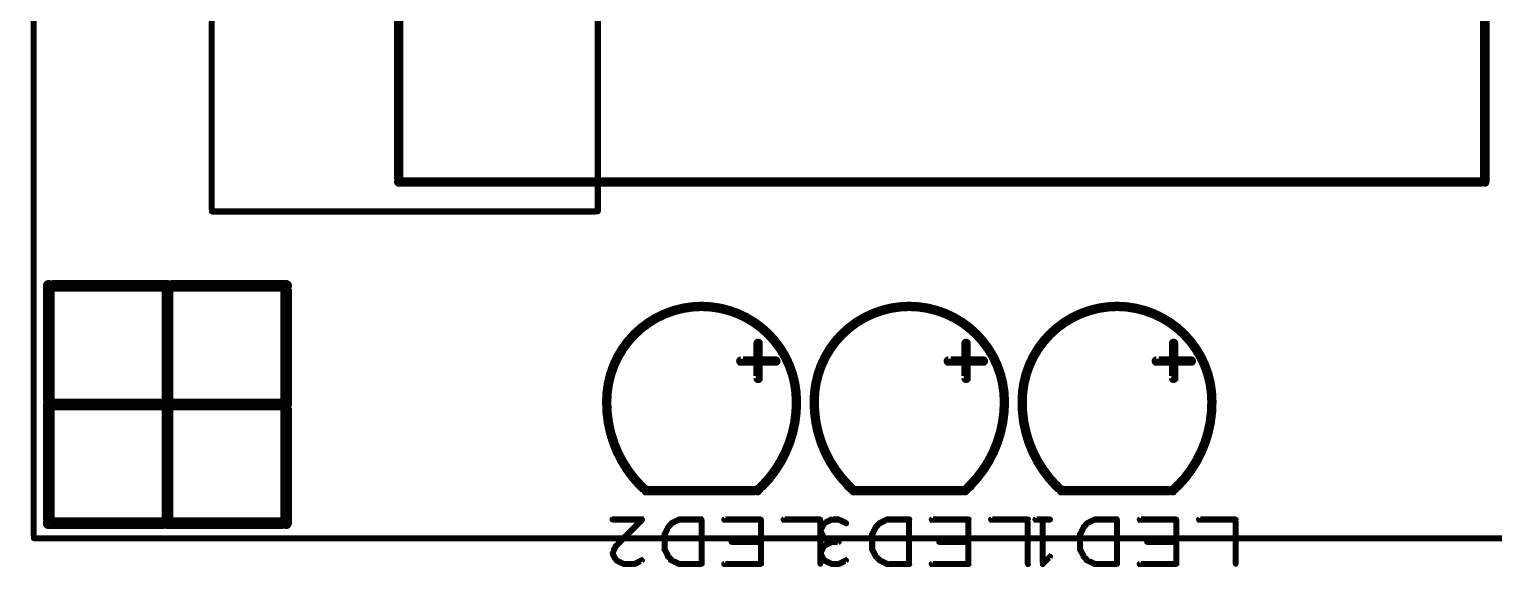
# Model space of a CAD drawing. Extents: x -1.7 to 62.6, y -2.2 to 33.2.
# Drawn here: x -1.69 to 29.65, y -2.24 to 9.3 of the extents above; entities that cross this region are included whole.
import ezdxf

# ---------------------------------------------------------------- set-up
doc = ezdxf.new("R2010")
doc.units = 0
doc.layers.add('_BOARD', color=254, linetype='CONTINUOUS')
doc.layers.add('TOP_SILK', color=1, linetype='CONTINUOUS')

msp = doc.modelspace()

# ---------------------------------------------------------------- linework, layer by layer
at = {"layer": '_BOARD', "color": 3}
msp.add_lwpolyline([(62.55, 32.07, 0.13, 0.13, 0), (-1.59, 32.07, 0.13, 0.13, 0), (-1.59, 32.07, 0, 0, 0), (-1.59, 32.07, 0.06, 0.06, 0), (-1.59, 32.1, 0.06, 0.06, 1), (-1.59, 32.04, 0, 0, 0), (-1.56, 32.07, 0.06, 0.06, 1), (-1.62, 32.07, 0, 0, 0), (-1.59, 32.07, 0, 0, 0), (-1.59, 32.07, 0.13, 0.13, 0), (-1.59, -1.59, 0, 0, 0), (-1.59, -1.59, 0.06, 0.06, 0), (-1.62, -1.59, 0.06, 0.06, 1), (-1.56, -1.59, 0, 0, 0), (-1.59, -1.56, 0.06, 0.06, 1), (-1.59, -1.62, 0, 0, 0), (-1.59, -1.59, 0, 0, 0), (-1.59, -1.59, 0.13, 0.13, 0), (62.55, -1.59, 0, 0, 0)], format="xyseb", dxfattribs=at)
at = {"layer": 'TOP_SILK', "color": 2}
for points in [[(6.22, 29.53, 0.2, 0.2, 0), (6.22, 6.03, 0.2, 0.2, 0), (6.22, 6.03, 0, 0, 0), (6.22, 6.03, 0.1, 0.1, 0), (6.17, 6.03, 0.1, 0.1, 1), (6.27, 6.03, 0, 0, 0), (6.22, 6.08, 0.1, 0.1, 1), (6.22, 5.98, 0, 0, 0), (6.22, 6.03, 0, 0, 0), (6.22, 6.03, 0.2, 0.2, 0), (29.46, 6.03, 0, 0, 0), (29.46, 6.03, 0.1, 0.1, 0), (29.46, 5.98, 0.1, 0.1, 1), (29.46, 6.08, 0, 0, 0), (29.41, 6.03, 0.1, 0.1, 1), (29.51, 6.03, 0, 0, 0), (29.46, 6.03, 0, 0, 0), (29.46, 6.03, 0.2, 0.2, 0), (29.46, 29.53, 0, 0, 0)], [(2.22, 25.08, 0.13, 0.13, 0), (2.22, 5.4, 0.13, 0.13, 0), (2.22, 5.4, 0, 0, 0), (2.22, 5.4, 0.06, 0.06, 0), (2.19, 5.4, 0.06, 0.06, 1), (2.25, 5.4, 0, 0, 0), (2.22, 5.43, 0.06, 0.06, 1), (2.22, 5.37, 0, 0, 0), (2.22, 5.4, 0, 0, 0), (2.22, 5.4, 0.13, 0.13, 0), (10.48, 5.4, 0, 0, 0), (10.48, 5.4, 0.06, 0.06, 0), (10.48, 5.37, 0.06, 0.06, 1), (10.48, 5.43, 0, 0, 0), (10.45, 5.4, 0.06, 0.06, 1), (10.51, 5.4, 0, 0, 0), (10.48, 5.4, 0, 0, 0), (10.48, 5.4, 0.13, 0.13, 0), (10.48, 25.08, 0, 0, 0)], [(13.96, 2.58, 0.1, 0.1, 1), (13.86, 2.58, 0, 0, 0), (13.91, 2.58, 0, 0, 0), (13.91, 2.58, 0.2, 0.2, 0), (13.91, 1.83, 0.2, 0.2, 0), (13.91, 1.83, 0, 0, 0), (13.91, 1.83, 0.1, 0.1, 0), (13.86, 1.83, 0.1, 0.1, 1), (13.96, 1.83, 0, 0, 0)], [(18.41, 2.58, 0.1, 0.1, 1), (18.31, 2.58, 0, 0, 0), (18.36, 2.58, 0, 0, 0), (18.36, 2.58, 0.2, 0.2, 0), (18.36, 1.83, 0.2, 0.2, 0), (18.36, 1.83, 0, 0, 0), (18.36, 1.83, 0.1, 0.1, 0), (18.31, 1.83, 0.1, 0.1, 1), (18.41, 1.83, 0, 0, 0)], [(22.85, 2.58, 0.1, 0.1, 1), (22.75, 2.58, 0, 0, 0), (22.8, 2.58, 0, 0, 0), (22.8, 2.58, 0.2, 0.2, 0), (22.8, 1.83, 0.2, 0.2, 0), (22.8, 1.83, 0, 0, 0), (22.8, 1.83, 0.1, 0.1, 0), (22.75, 1.83, 0.1, 0.1, 1), (22.85, 1.83, 0, 0, 0)], [(14.29, 2.15, 0.1, 0.1, 1), (14.29, 2.25, 0, 0, 0), (14.29, 2.2, 0, 0, 0), (14.29, 2.2, 0.2, 0.2, 0), (13.54, 2.2, 0.2, 0.2, 0), (13.54, 2.2, 0, 0, 0), (13.54, 2.2, 0.1, 0.1, 0), (13.54, 2.25, 0.1, 0.1, 1), (13.54, 2.15, 0, 0, 0)], [(18.73, 2.15, 0.1, 0.1, 1), (18.73, 2.25, 0, 0, 0), (18.73, 2.2, 0, 0, 0), (18.73, 2.2, 0.2, 0.2, 0), (17.98, 2.2, 0.2, 0.2, 0), (17.98, 2.2, 0, 0, 0), (17.98, 2.2, 0.1, 0.1, 0), (17.98, 2.25, 0.1, 0.1, 1), (17.98, 2.15, 0, 0, 0)], [(23.18, 2.15, 0.1, 0.1, 1), (23.18, 2.25, 0, 0, 0), (23.18, 2.2, 0, 0, 0), (23.18, 2.2, 0.2, 0.2, 0), (22.43, 2.2, 0.2, 0.2, 0), (22.43, 2.2, 0, 0, 0), (22.43, 2.2, 0.1, 0.1, 0), (22.43, 2.25, 0.1, 0.1, 1), (22.43, 2.15, 0, 0, 0)], [(10.79, -1.16, 0.06, 0.06, 1), (10.79, -1.22, 0, 0, 0), (10.79, -1.19, 0, 0, 0), (10.79, -1.19, 0.13, 0.13, 0), (11.43, -1.19, 0.13, 0.13, 0), (11.43, -1.19, 0, 0, 0), (11.43, -1.19, 0.06, 0.06, 0), (11.43, -1.22, 0.06, 0.06, 1), (11.43, -1.16, 0, 0, 0)], [(11.45, -1.21, 0.06, 0.06, 1), (11.41, -1.17, 0, 0, 0), (11.43, -1.19, 0, 0, 0), (11.43, -1.19, 0.13, 0.13, 0), (10.87, -1.75, 0.13, 0.13, 0), (10.87, -1.75, 0, 0, 0), (10.87, -1.75, 0.06, 0.06, 0), (10.85, -1.72, 0.06, 0.06, 1), (10.9, -1.77, 0, 0, 0)], [(11.96, -1.33, 0.06, 0.06, 1), (12.01, -1.37, 0, 0, 0), (11.99, -1.35, 0, 0, 0), (11.99, -1.35, 0.13, 0.13, 0), (12.06, -1.27, 0.13, 0.13, 0), (12.06, -1.27, 0, 0, 0), (12.06, -1.27, 0.06, 0.06, 0), (12.09, -1.29, 0.06, 0.06, 1), (12.04, -1.25, 0, 0, 0)], [(12.05, -1.24, 0.06, 0.06, 1), (12.08, -1.3, 0, 0, 0), (12.06, -1.27, 0, 0, 0), (12.06, -1.27, 0.13, 0.13, 0), (12.22, -1.19, 0.13, 0.13, 0), (12.22, -1.19, 0, 0, 0), (12.22, -1.19, 0.06, 0.06, 0), (12.24, -1.22, 0.06, 0.06, 1), (12.21, -1.16, 0, 0, 0)], [(12.22, -1.16, 0.06, 0.06, 1), (12.22, -1.22, 0, 0, 0), (12.22, -1.19, 0, 0, 0), (12.22, -1.19, 0.13, 0.13, 0), (12.7, -1.19, 0.13, 0.13, 0), (12.7, -1.19, 0, 0, 0), (12.7, -1.19, 0.06, 0.06, 0), (12.7, -1.22, 0.06, 0.06, 1), (12.7, -1.16, 0, 0, 0)], [(12.73, -1.19, 0.06, 0.06, 1), (12.67, -1.19, 0, 0, 0), (12.7, -1.19, 0, 0, 0), (12.7, -1.19, 0.13, 0.13, 0), (12.7, -2.14, 0.13, 0.13, 0), (12.7, -2.14, 0, 0, 0), (12.7, -2.14, 0.06, 0.06, 0), (12.67, -2.14, 0.06, 0.06, 1), (12.73, -2.14, 0, 0, 0)], [(13.97, -1.22, 0.06, 0.06, 1), (13.97, -1.16, 0, 0, 0), (13.97, -1.19, 0, 0, 0), (13.97, -1.19, 0.13, 0.13, 0), (13.18, -1.19, 0.13, 0.13, 0), (13.18, -1.19, 0, 0, 0), (13.18, -1.19, 0.06, 0.06, 0), (13.18, -1.16, 0.06, 0.06, 1), (13.18, -1.22, 0, 0, 0)], [(14, -1.19, 0.06, 0.06, 1), (13.94, -1.19, 0, 0, 0), (13.97, -1.19, 0, 0, 0), (13.97, -1.19, 0.13, 0.13, 0), (13.97, -2.14, 0.13, 0.13, 0), (13.97, -2.14, 0, 0, 0), (13.97, -2.14, 0.06, 0.06, 0), (13.94, -2.14, 0.06, 0.06, 1), (14, -2.14, 0, 0, 0)], [(15.24, -1.22, 0.06, 0.06, 1), (15.24, -1.16, 0, 0, 0), (15.24, -1.19, 0, 0, 0), (15.24, -1.19, 0.13, 0.13, 0), (14.45, -1.19, 0.13, 0.13, 0), (14.45, -1.19, 0, 0, 0), (14.45, -1.19, 0.06, 0.06, 0), (14.45, -1.16, 0.06, 0.06, 1), (14.45, -1.22, 0, 0, 0)], [(15.35, -1.28, 0.06, 0.06, 1), (15.29, -1.26, 0, 0, 0), (15.32, -1.27, 0, 0, 0), (15.32, -1.27, 0.13, 0.13, 0), (15.24, -1.43, 0.13, 0.13, 0), (15.24, -1.43, 0, 0, 0), (15.24, -1.43, 0.06, 0.06, 0), (15.21, -1.41, 0.06, 0.06, 1), (15.27, -1.44, 0, 0, 0)], [(15.21, -2.14, 0.06, 0.06, 1), (15.27, -2.14, 0, 0, 0), (15.24, -2.14, 0, 0, 0), (15.24, -2.14, 0.13, 0.13, 0), (15.24, -1.19, 0.13, 0.13, 0), (15.24, -1.19, 0, 0, 0), (15.24, -1.19, 0.06, 0.06, 0), (15.27, -1.19, 0.06, 0.06, 1), (15.21, -1.19, 0, 0, 0)], [(15.49, -1.22, 0.06, 0.06, 1), (15.46, -1.16, 0, 0, 0), (15.48, -1.19, 0, 0, 0), (15.48, -1.19, 0.13, 0.13, 0), (15.32, -1.27, 0.13, 0.13, 0), (15.32, -1.27, 0, 0, 0), (15.32, -1.27, 0.06, 0.06, 0), (15.31, -1.24, 0.06, 0.06, 1), (15.33, -1.3, 0, 0, 0)], [(15.64, -1.22, 0.06, 0.06, 1), (15.64, -1.16, 0, 0, 0), (15.64, -1.19, 0, 0, 0), (15.64, -1.19, 0.13, 0.13, 0), (15.48, -1.19, 0.13, 0.13, 0), (15.48, -1.19, 0, 0, 0), (15.48, -1.19, 0.06, 0.06, 0), (15.48, -1.16, 0.06, 0.06, 1), (15.48, -1.22, 0, 0, 0)], [(15.78, -1.3, 0.06, 0.06, 1), (15.81, -1.24, 0, 0, 0), (15.8, -1.27, 0, 0, 0), (15.8, -1.27, 0.13, 0.13, 0), (15.64, -1.19, 0.13, 0.13, 0), (15.64, -1.19, 0, 0, 0), (15.64, -1.19, 0.06, 0.06, 0), (15.65, -1.16, 0.06, 0.06, 1), (15.62, -1.22, 0, 0, 0)], [(16.32, -1.49, 0.06, 0.06, 1), (16.38, -1.52, 0, 0, 0), (16.35, -1.51, 0, 0, 0), (16.35, -1.51, 0.13, 0.13, 0), (16.43, -1.35, 0.13, 0.13, 0), (16.43, -1.35, 0, 0, 0), (16.43, -1.35, 0.06, 0.06, 0), (16.46, -1.36, 0.06, 0.06, 1), (16.4, -1.34, 0, 0, 0)], [(16.41, -1.33, 0.06, 0.06, 1), (16.45, -1.37, 0, 0, 0), (16.43, -1.35, 0, 0, 0), (16.43, -1.35, 0.13, 0.13, 0), (16.51, -1.27, 0.13, 0.13, 0), (16.51, -1.27, 0, 0, 0), (16.51, -1.27, 0.06, 0.06, 0), (16.53, -1.29, 0.06, 0.06, 1), (16.49, -1.25, 0, 0, 0)], [(16.5, -1.24, 0.06, 0.06, 1), (16.52, -1.3, 0, 0, 0), (16.51, -1.27, 0, 0, 0), (16.51, -1.27, 0.13, 0.13, 0), (16.67, -1.19, 0.13, 0.13, 0), (16.67, -1.19, 0, 0, 0), (16.67, -1.19, 0.06, 0.06, 0), (16.68, -1.22, 0.06, 0.06, 1), (16.65, -1.16, 0, 0, 0)], [(16.67, -1.16, 0.06, 0.06, 1), (16.67, -1.22, 0, 0, 0), (16.67, -1.19, 0, 0, 0), (16.67, -1.19, 0.13, 0.13, 0), (17.14, -1.19, 0.13, 0.13, 0), (17.14, -1.19, 0, 0, 0), (17.14, -1.19, 0.06, 0.06, 0), (17.14, -1.22, 0.06, 0.06, 1), (17.14, -1.16, 0, 0, 0)], [(17.18, -1.19, 0.06, 0.06, 1), (17.11, -1.19, 0, 0, 0), (17.14, -1.19, 0, 0, 0), (17.14, -1.19, 0.13, 0.13, 0), (17.14, -2.14, 0.13, 0.13, 0), (17.14, -2.14, 0, 0, 0), (17.14, -2.14, 0.06, 0.06, 0), (17.11, -2.14, 0.06, 0.06, 1), (17.18, -2.14, 0, 0, 0)], [(18.41, -1.22, 0.06, 0.06, 1), (18.41, -1.16, 0, 0, 0), (18.41, -1.19, 0, 0, 0), (18.41, -1.19, 0.13, 0.13, 0), (17.62, -1.19, 0.13, 0.13, 0), (17.62, -1.19, 0, 0, 0), (17.62, -1.19, 0.06, 0.06, 0), (17.62, -1.16, 0.06, 0.06, 1), (17.62, -1.22, 0, 0, 0)], [(18.45, -1.19, 0.06, 0.06, 1), (18.38, -1.19, 0, 0, 0), (18.41, -1.19, 0, 0, 0), (18.41, -1.19, 0.13, 0.13, 0), (18.41, -2.14, 0.13, 0.13, 0), (18.41, -2.14, 0, 0, 0), (18.41, -2.14, 0.06, 0.06, 0), (18.38, -2.14, 0.06, 0.06, 1), (18.45, -2.14, 0, 0, 0)], [(19.68, -1.22, 0.06, 0.06, 1), (19.68, -1.16, 0, 0, 0), (19.68, -1.19, 0, 0, 0), (19.68, -1.19, 0.13, 0.13, 0), (18.89, -1.19, 0.13, 0.13, 0), (18.89, -1.19, 0, 0, 0), (18.89, -1.19, 0.06, 0.06, 0), (18.89, -1.16, 0.06, 0.06, 1), (18.89, -1.22, 0, 0, 0)], [(19.65, -2.14, 0.06, 0.06, 1), (19.72, -2.14, 0, 0, 0), (19.68, -2.14, 0, 0, 0), (19.68, -2.14, 0.13, 0.13, 0), (19.68, -1.19, 0.13, 0.13, 0), (19.68, -1.19, 0, 0, 0), (19.68, -1.19, 0.06, 0.06, 0), (19.72, -1.19, 0.06, 0.06, 1), (19.65, -1.19, 0, 0, 0)], [(20.16, -1.22, 0.06, 0.06, 1), (20.16, -1.16, 0, 0, 0), (20.16, -1.19, 0, 0, 0), (20.16, -1.19, 0.13, 0.13, 0), (19.84, -1.19, 0.13, 0.13, 0), (19.84, -1.19, 0, 0, 0), (19.84, -1.19, 0.06, 0.06, 0), (19.84, -1.16, 0.06, 0.06, 1), (19.84, -1.22, 0, 0, 0)], [(20.03, -1.19, 0.06, 0.06, 1), (19.97, -1.19, 0, 0, 0), (20, -1.19, 0, 0, 0), (20, -1.19, 0.13, 0.13, 0), (20, -2.14, 0.13, 0.13, 0), (20, -2.14, 0, 0, 0), (20, -2.14, 0.06, 0.06, 0), (19.97, -2.14, 0.06, 0.06, 1), (20.03, -2.14, 0, 0, 0)], [(20.85, -1.33, 0.06, 0.06, 1), (20.9, -1.37, 0, 0, 0), (20.88, -1.35, 0, 0, 0), (20.88, -1.35, 0.13, 0.13, 0), (20.95, -1.27, 0.13, 0.13, 0), (20.95, -1.27, 0, 0, 0), (20.95, -1.27, 0.06, 0.06, 0), (20.98, -1.29, 0.06, 0.06, 1), (20.93, -1.25, 0, 0, 0)], [(20.94, -1.24, 0.06, 0.06, 1), (20.97, -1.3, 0, 0, 0), (20.95, -1.27, 0, 0, 0), (20.95, -1.27, 0.13, 0.13, 0), (21.11, -1.19, 0.13, 0.13, 0), (21.11, -1.19, 0, 0, 0), (21.11, -1.19, 0.06, 0.06, 0), (21.13, -1.22, 0.06, 0.06, 1), (21.1, -1.16, 0, 0, 0)], [(21.11, -1.16, 0.06, 0.06, 1), (21.11, -1.22, 0, 0, 0), (21.11, -1.19, 0, 0, 0), (21.11, -1.19, 0.13, 0.13, 0), (21.59, -1.19, 0.13, 0.13, 0), (21.59, -1.19, 0, 0, 0), (21.59, -1.19, 0.06, 0.06, 0), (21.59, -1.22, 0.06, 0.06, 1), (21.59, -1.16, 0, 0, 0)], [(21.62, -1.19, 0.06, 0.06, 1), (21.56, -1.19, 0, 0, 0), (21.59, -1.19, 0, 0, 0), (21.59, -1.19, 0.13, 0.13, 0), (21.59, -2.14, 0.13, 0.13, 0), (21.59, -2.14, 0, 0, 0), (21.59, -2.14, 0.06, 0.06, 0), (21.56, -2.14, 0.06, 0.06, 1), (21.62, -2.14, 0, 0, 0)], [(22.86, -1.22, 0.06, 0.06, 1), (22.86, -1.16, 0, 0, 0), (22.86, -1.19, 0, 0, 0), (22.86, -1.19, 0.13, 0.13, 0), (22.07, -1.19, 0.13, 0.13, 0), (22.07, -1.19, 0, 0, 0), (22.07, -1.19, 0.06, 0.06, 0), (22.07, -1.16, 0.06, 0.06, 1), (22.07, -1.22, 0, 0, 0)], [(22.89, -1.19, 0.06, 0.06, 1), (22.83, -1.19, 0, 0, 0), (22.86, -1.19, 0, 0, 0), (22.86, -1.19, 0.13, 0.13, 0), (22.86, -2.14, 0.13, 0.13, 0), (22.86, -2.14, 0, 0, 0), (22.86, -2.14, 0.06, 0.06, 0), (22.83, -2.14, 0.06, 0.06, 1), (22.89, -2.14, 0, 0, 0)], [(24.13, -1.22, 0.06, 0.06, 1), (24.13, -1.16, 0, 0, 0), (24.13, -1.19, 0, 0, 0), (24.13, -1.19, 0.13, 0.13, 0), (23.34, -1.19, 0.13, 0.13, 0), (23.34, -1.19, 0, 0, 0), (23.34, -1.19, 0.06, 0.06, 0), (23.34, -1.16, 0.06, 0.06, 1), (23.34, -1.22, 0, 0, 0)], [(24.1, -2.14, 0.06, 0.06, 1), (24.16, -2.14, 0, 0, 0), (24.13, -2.14, 0, 0, 0), (24.13, -2.14, 0.13, 0.13, 0), (24.13, -1.19, 0.13, 0.13, 0), (24.13, -1.19, 0, 0, 0), (24.13, -1.19, 0.06, 0.06, 0), (24.16, -1.19, 0.06, 0.06, 1), (24.1, -1.19, 0, 0, 0)], [(11.87, -1.83, 0.06, 0.06, 1), (11.94, -1.83, 0, 0, 0), (11.91, -1.83, 0, 0, 0), (11.91, -1.83, 0.13, 0.13, 0), (11.91, -1.51, 0.13, 0.13, 0), (11.91, -1.51, 0, 0, 0), (11.91, -1.51, 0.06, 0.06, 0), (11.94, -1.51, 0.06, 0.06, 1), (11.87, -1.51, 0, 0, 0)], [(11.88, -1.49, 0.06, 0.06, 1), (11.93, -1.52, 0, 0, 0), (11.91, -1.51, 0, 0, 0), (11.91, -1.51, 0.13, 0.13, 0), (11.99, -1.35, 0.13, 0.13, 0), (11.99, -1.35, 0, 0, 0), (11.99, -1.35, 0.06, 0.06, 0), (12.01, -1.36, 0.06, 0.06, 1), (11.96, -1.34, 0, 0, 0)], [(15.27, -1.41, 0.06, 0.06, 1), (15.21, -1.44, 0, 0, 0), (15.24, -1.43, 0, 0, 0), (15.24, -1.43, 0.13, 0.13, 0), (15.32, -1.59, 0.13, 0.13, 0), (15.32, -1.59, 0, 0, 0), (15.32, -1.59, 0.06, 0.06, 0), (15.29, -1.6, 0.06, 0.06, 1), (15.35, -1.57, 0, 0, 0)], [(15.33, -1.56, 0.06, 0.06, 1), (15.31, -1.62, 0, 0, 0), (15.32, -1.59, 0, 0, 0), (15.32, -1.59, 0.13, 0.13, 0), (15.48, -1.67, 0.13, 0.13, 0), (15.48, -1.67, 0, 0, 0), (15.48, -1.67, 0.06, 0.06, 0), (15.46, -1.7, 0.06, 0.06, 1), (15.49, -1.64, 0, 0, 0)], [(16.32, -1.83, 0.06, 0.06, 1), (16.38, -1.83, 0, 0, 0), (16.35, -1.83, 0, 0, 0), (16.35, -1.83, 0.13, 0.13, 0), (16.35, -1.51, 0.13, 0.13, 0), (16.35, -1.51, 0, 0, 0), (16.35, -1.51, 0.06, 0.06, 0), (16.38, -1.51, 0.06, 0.06, 1), (16.32, -1.51, 0, 0, 0)], [(20.76, -1.83, 0.06, 0.06, 1), (20.83, -1.83, 0, 0, 0), (20.8, -1.83, 0, 0, 0), (20.8, -1.83, 0.13, 0.13, 0), (20.8, -1.51, 0.13, 0.13, 0), (20.8, -1.51, 0, 0, 0), (20.8, -1.51, 0.06, 0.06, 0), (20.83, -1.51, 0.06, 0.06, 1), (20.76, -1.51, 0, 0, 0)], [(20.77, -1.49, 0.06, 0.06, 1), (20.82, -1.52, 0, 0, 0), (20.8, -1.51, 0, 0, 0), (20.8, -1.51, 0.13, 0.13, 0), (20.88, -1.35, 0.13, 0.13, 0), (20.88, -1.35, 0, 0, 0), (20.88, -1.35, 0.06, 0.06, 0), (20.9, -1.36, 0.06, 0.06, 1), (20.85, -1.34, 0, 0, 0)], [(10.9, -1.76, 0.06, 0.06, 1), (10.85, -1.73, 0, 0, 0), (10.87, -1.75, 0, 0, 0), (10.87, -1.75, 0.13, 0.13, 0), (10.79, -1.91, 0.13, 0.13, 0), (10.79, -1.91, 0, 0, 0), (10.79, -1.91, 0.06, 0.06, 0), (10.77, -1.89, 0.06, 0.06, 1), (10.82, -1.92, 0, 0, 0)], [(10.82, -1.89, 0.06, 0.06, 1), (10.77, -1.92, 0, 0, 0), (10.79, -1.91, 0, 0, 0), (10.79, -1.91, 0.13, 0.13, 0), (10.87, -2.06, 0.13, 0.13, 0), (10.87, -2.06, 0, 0, 0), (10.87, -2.06, 0.06, 0.06, 0), (10.85, -2.08, 0.06, 0.06, 1), (10.9, -2.05, 0, 0, 0)], [(11.96, -2, 0.06, 0.06, 1), (12.01, -1.97, 0, 0, 0), (11.99, -1.98, 0, 0, 0), (11.99, -1.98, 0.13, 0.13, 0), (11.91, -1.83, 0.13, 0.13, 0), (11.91, -1.83, 0, 0, 0), (11.91, -1.83, 0.06, 0.06, 0), (11.93, -1.81, 0.06, 0.06, 1), (11.88, -1.84, 0, 0, 0)], [(13.34, -1.64, 0.06, 0.06, 1), (13.34, -1.7, 0, 0, 0), (13.34, -1.67, 0, 0, 0), (13.34, -1.67, 0.13, 0.13, 0), (13.97, -1.67, 0.13, 0.13, 0), (13.97, -1.67, 0, 0, 0), (13.97, -1.67, 0.06, 0.06, 0), (13.97, -1.7, 0.06, 0.06, 1), (13.97, -1.64, 0, 0, 0)], [(15.35, -1.76, 0.06, 0.06, 1), (15.29, -1.73, 0, 0, 0), (15.32, -1.75, 0, 0, 0), (15.32, -1.75, 0.13, 0.13, 0), (15.24, -1.91, 0.13, 0.13, 0), (15.24, -1.91, 0, 0, 0), (15.24, -1.91, 0.06, 0.06, 0), (15.21, -1.89, 0.06, 0.06, 1), (15.27, -1.92, 0, 0, 0)], [(15.27, -1.89, 0.06, 0.06, 1), (15.21, -1.92, 0, 0, 0), (15.24, -1.91, 0, 0, 0), (15.24, -1.91, 0.13, 0.13, 0), (15.32, -2.06, 0.13, 0.13, 0), (15.32, -2.06, 0, 0, 0), (15.32, -2.06, 0.06, 0.06, 0), (15.29, -2.08, 0.06, 0.06, 1), (15.35, -2.05, 0, 0, 0)], [(15.49, -1.7, 0.06, 0.06, 1), (15.46, -1.64, 0, 0, 0), (15.48, -1.67, 0, 0, 0), (15.48, -1.67, 0.13, 0.13, 0), (15.32, -1.75, 0.13, 0.13, 0), (15.32, -1.75, 0, 0, 0), (15.32, -1.75, 0.06, 0.06, 0), (15.31, -1.72, 0.06, 0.06, 1), (15.33, -1.77, 0, 0, 0)], [(15.48, -1.64, 0.06, 0.06, 1), (15.48, -1.7, 0, 0, 0), (15.48, -1.67, 0, 0, 0), (15.48, -1.67, 0.13, 0.13, 0), (15.64, -1.67, 0.13, 0.13, 0), (15.64, -1.67, 0, 0, 0), (15.64, -1.67, 0.06, 0.06, 0), (15.64, -1.7, 0.06, 0.06, 1), (15.64, -1.64, 0, 0, 0)], [(16.4, -2, 0.06, 0.06, 1), (16.46, -1.97, 0, 0, 0), (16.43, -1.98, 0, 0, 0), (16.43, -1.98, 0.13, 0.13, 0), (16.35, -1.83, 0.13, 0.13, 0), (16.35, -1.83, 0, 0, 0), (16.35, -1.83, 0.06, 0.06, 0), (16.38, -1.81, 0.06, 0.06, 1), (16.32, -1.84, 0, 0, 0)], [(17.78, -1.64, 0.06, 0.06, 1), (17.78, -1.7, 0, 0, 0), (17.78, -1.67, 0, 0, 0), (17.78, -1.67, 0.13, 0.13, 0), (18.41, -1.67, 0.13, 0.13, 0), (18.41, -1.67, 0, 0, 0), (18.41, -1.67, 0.06, 0.06, 0), (18.41, -1.7, 0.06, 0.06, 1), (18.41, -1.64, 0, 0, 0)], [(20.85, -2, 0.06, 0.06, 1), (20.9, -1.97, 0, 0, 0), (20.88, -1.98, 0, 0, 0), (20.88, -1.98, 0.13, 0.13, 0), (20.8, -1.83, 0.13, 0.13, 0), (20.8, -1.83, 0, 0, 0), (20.8, -1.83, 0.06, 0.06, 0), (20.82, -1.81, 0.06, 0.06, 1), (20.77, -1.84, 0, 0, 0)], [(22.23, -1.64, 0.06, 0.06, 1), (22.23, -1.7, 0, 0, 0), (22.23, -1.67, 0, 0, 0), (22.23, -1.67, 0.13, 0.13, 0), (22.86, -1.67, 0.13, 0.13, 0), (22.86, -1.67, 0, 0, 0), (22.86, -1.67, 0.06, 0.06, 0), (22.86, -1.7, 0.06, 0.06, 1), (22.86, -1.64, 0, 0, 0)], [(10.89, -2.04, 0.06, 0.06, 1), (10.86, -2.09, 0, 0, 0), (10.87, -2.06, 0, 0, 0), (10.87, -2.06, 0.13, 0.13, 0), (11.03, -2.14, 0.13, 0.13, 0), (11.03, -2.14, 0, 0, 0), (11.03, -2.14, 0.06, 0.06, 0), (11.02, -2.17, 0.06, 0.06, 1), (11.05, -2.11, 0, 0, 0)], [(11.03, -2.11, 0.06, 0.06, 1), (11.03, -2.17, 0, 0, 0), (11.03, -2.14, 0, 0, 0), (11.03, -2.14, 0.13, 0.13, 0), (11.27, -2.14, 0.13, 0.13, 0), (11.27, -2.14, 0, 0, 0), (11.27, -2.14, 0.06, 0.06, 0), (11.27, -2.17, 0.06, 0.06, 1), (11.27, -2.11, 0, 0, 0)], [(11.26, -2.11, 0.06, 0.06, 1), (11.29, -2.17, 0, 0, 0), (11.27, -2.14, 0, 0, 0), (11.27, -2.14, 0.13, 0.13, 0), (11.43, -2.06, 0.13, 0.13, 0), (11.43, -2.06, 0, 0, 0), (11.43, -2.06, 0.06, 0.06, 0), (11.44, -2.09, 0.06, 0.06, 1), (11.42, -2.04, 0, 0, 0)], [(12.04, -2.09, 0.06, 0.06, 1), (12.09, -2.04, 0, 0, 0), (12.06, -2.06, 0, 0, 0), (12.06, -2.06, 0.13, 0.13, 0), (11.99, -1.98, 0.13, 0.13, 0), (11.99, -1.98, 0, 0, 0), (11.99, -1.98, 0.06, 0.06, 0), (12.01, -1.96, 0.06, 0.06, 1), (11.96, -2.01, 0, 0, 0)], [(12.21, -2.17, 0.06, 0.06, 1), (12.24, -2.11, 0, 0, 0), (12.22, -2.14, 0, 0, 0), (12.22, -2.14, 0.13, 0.13, 0), (12.06, -2.06, 0.13, 0.13, 0), (12.06, -2.06, 0, 0, 0), (12.06, -2.06, 0.06, 0.06, 0), (12.08, -2.04, 0.06, 0.06, 1), (12.05, -2.09, 0, 0, 0)], [(12.7, -2.17, 0.06, 0.06, 1), (12.7, -2.11, 0, 0, 0), (12.7, -2.14, 0, 0, 0), (12.7, -2.14, 0.13, 0.13, 0), (12.22, -2.14, 0.13, 0.13, 0), (12.22, -2.14, 0, 0, 0), (12.22, -2.14, 0.06, 0.06, 0), (12.22, -2.11, 0.06, 0.06, 1), (12.22, -2.17, 0, 0, 0)], [(13.97, -2.17, 0.06, 0.06, 1), (13.97, -2.11, 0, 0, 0), (13.97, -2.14, 0, 0, 0), (13.97, -2.14, 0.13, 0.13, 0), (13.18, -2.14, 0.13, 0.13, 0), (13.18, -2.14, 0, 0, 0), (13.18, -2.14, 0.06, 0.06, 0), (13.18, -2.11, 0.06, 0.06, 1), (13.18, -2.17, 0, 0, 0)], [(15.33, -2.04, 0.06, 0.06, 1), (15.31, -2.09, 0, 0, 0), (15.32, -2.06, 0, 0, 0), (15.32, -2.06, 0.13, 0.13, 0), (15.48, -2.14, 0.13, 0.13, 0), (15.48, -2.14, 0, 0, 0), (15.48, -2.14, 0.06, 0.06, 0), (15.46, -2.17, 0.06, 0.06, 1), (15.49, -2.11, 0, 0, 0)], [(15.48, -2.11, 0.06, 0.06, 1), (15.48, -2.17, 0, 0, 0), (15.48, -2.14, 0, 0, 0), (15.48, -2.14, 0.13, 0.13, 0), (15.64, -2.14, 0.13, 0.13, 0), (15.64, -2.14, 0, 0, 0), (15.64, -2.14, 0.06, 0.06, 0), (15.64, -2.17, 0.06, 0.06, 1), (15.64, -2.11, 0, 0, 0)], [(15.62, -2.11, 0.06, 0.06, 1), (15.65, -2.17, 0, 0, 0), (15.64, -2.14, 0, 0, 0), (15.64, -2.14, 0.13, 0.13, 0), (15.8, -2.06, 0.13, 0.13, 0), (15.8, -2.06, 0, 0, 0), (15.8, -2.06, 0.06, 0.06, 0), (15.81, -2.09, 0.06, 0.06, 1), (15.78, -2.04, 0, 0, 0)], [(16.49, -2.09, 0.06, 0.06, 1), (16.53, -2.04, 0, 0, 0), (16.51, -2.06, 0, 0, 0), (16.51, -2.06, 0.13, 0.13, 0), (16.43, -1.98, 0.13, 0.13, 0), (16.43, -1.98, 0, 0, 0), (16.43, -1.98, 0.06, 0.06, 0), (16.45, -1.96, 0.06, 0.06, 1), (16.41, -2.01, 0, 0, 0)], [(16.65, -2.17, 0.06, 0.06, 1), (16.68, -2.11, 0, 0, 0), (16.67, -2.14, 0, 0, 0), (16.67, -2.14, 0.13, 0.13, 0), (16.51, -2.06, 0.13, 0.13, 0), (16.51, -2.06, 0, 0, 0), (16.51, -2.06, 0.06, 0.06, 0), (16.52, -2.04, 0.06, 0.06, 1), (16.5, -2.09, 0, 0, 0)], [(17.14, -2.17, 0.06, 0.06, 1), (17.14, -2.11, 0, 0, 0), (17.14, -2.14, 0, 0, 0), (17.14, -2.14, 0.13, 0.13, 0), (16.67, -2.14, 0.13, 0.13, 0), (16.67, -2.14, 0, 0, 0), (16.67, -2.14, 0.06, 0.06, 0), (16.67, -2.11, 0.06, 0.06, 1), (16.67, -2.17, 0, 0, 0)], [(18.41, -2.17, 0.06, 0.06, 1), (18.41, -2.11, 0, 0, 0), (18.41, -2.14, 0, 0, 0), (18.41, -2.14, 0.13, 0.13, 0), (17.62, -2.14, 0.13, 0.13, 0), (17.62, -2.14, 0, 0, 0), (17.62, -2.14, 0.06, 0.06, 0), (17.62, -2.11, 0.06, 0.06, 1), (17.62, -2.17, 0, 0, 0)], [(19.98, -2.12, 0.06, 0.06, 1), (20.02, -2.17, 0, 0, 0), (20, -2.14, 0, 0, 0), (20, -2.14, 0.13, 0.13, 0), (20.16, -1.98, 0.13, 0.13, 0), (20.16, -1.98, 0, 0, 0), (20.16, -1.98, 0.06, 0.06, 0), (20.18, -2.01, 0.06, 0.06, 1), (20.14, -1.96, 0, 0, 0)], [(20.93, -2.09, 0.06, 0.06, 1), (20.98, -2.04, 0, 0, 0), (20.95, -2.06, 0, 0, 0), (20.95, -2.06, 0.13, 0.13, 0), (20.88, -1.98, 0.13, 0.13, 0), (20.88, -1.98, 0, 0, 0), (20.88, -1.98, 0.06, 0.06, 0), (20.9, -1.96, 0.06, 0.06, 1), (20.85, -2.01, 0, 0, 0)], [(21.1, -2.17, 0.06, 0.06, 1), (21.13, -2.11, 0, 0, 0), (21.11, -2.14, 0, 0, 0), (21.11, -2.14, 0.13, 0.13, 0), (20.95, -2.06, 0.13, 0.13, 0), (20.95, -2.06, 0, 0, 0), (20.95, -2.06, 0.06, 0.06, 0), (20.97, -2.04, 0.06, 0.06, 1), (20.94, -2.09, 0, 0, 0)], [(21.59, -2.17, 0.06, 0.06, 1), (21.59, -2.11, 0, 0, 0), (21.59, -2.14, 0, 0, 0), (21.59, -2.14, 0.13, 0.13, 0), (21.11, -2.14, 0.13, 0.13, 0), (21.11, -2.14, 0, 0, 0), (21.11, -2.14, 0.06, 0.06, 0), (21.11, -2.11, 0.06, 0.06, 1), (21.11, -2.17, 0, 0, 0)], [(22.86, -2.17, 0.06, 0.06, 1), (22.86, -2.11, 0, 0, 0), (22.86, -2.14, 0, 0, 0), (22.86, -2.14, 0.13, 0.13, 0), (22.07, -2.14, 0.13, 0.13, 0), (22.07, -2.14, 0, 0, 0), (22.07, -2.14, 0.06, 0.06, 0), (22.07, -2.11, 0.06, 0.06, 1), (22.07, -2.17, 0, 0, 0)]]:
    msp.add_lwpolyline(points, format="xyseb", dxfattribs=at)
for points in [[(-1.27, 1.33, 0.13, 0.13, 1), (-1.27, 1.21, 0, 0, 0), (-1.27, 1.27, 0, 0, 0), (-1.27, 1.27, 0.25, 0.25, 0), (1.27, 1.27, 0, 0, 0), (1.27, 1.27, 0.13, 0.13, 0), (1.27, 1.21, 0.13, 0.13, 1), (1.27, 1.33, 0, 0, 0), (1.21, 1.27, 0.13, 0.13, 1), (1.33, 1.27, 0, 0, 0), (1.27, 1.27, 0, 0, 0), (1.27, 1.27, 0.25, 0.25, 0), (1.27, 3.81, 0, 0, 0), (1.27, 3.81, 0.13, 0.13, 0), (1.33, 3.81, 0.13, 0.13, 1), (1.21, 3.81, 0, 0, 0), (1.27, 3.75, 0.13, 0.13, 1), (1.27, 3.87, 0, 0, 0), (1.27, 3.81, 0, 0, 0), (1.27, 3.81, 0.25, 0.25, 0), (-1.27, 3.81, 0, 0, 0), (-1.27, 3.81, 0.13, 0.13, 0), (-1.27, 3.87, 0.13, 0.13, 1), (-1.27, 3.75, 0, 0, 0), (-1.21, 3.81, 0.13, 0.13, 1), (-1.33, 3.81, 0, 0, 0), (-1.27, 3.81, 0, 0, 0), (-1.27, 3.81, 0.25, 0.25, 0), (-1.27, 1.27, 0.25, 0.25, 0), (-1.27, 1.27, 0, 0, 0), (-1.27, 1.27, 0.13, 0.13, 0), (-1.33, 1.27, 0.13, 0.13, 1), (-1.21, 1.27, 0, 0, 0)], [(1.27, 1.33, 0.13, 0.13, 1), (1.27, 1.21, 0, 0, 0), (1.27, 1.27, 0, 0, 0), (1.27, 1.27, 0.25, 0.25, 0), (3.81, 1.27, 0, 0, 0), (3.81, 1.27, 0.13, 0.13, 0), (3.81, 1.21, 0.13, 0.13, 1), (3.81, 1.33, 0, 0, 0), (3.75, 1.27, 0.13, 0.13, 1), (3.87, 1.27, 0, 0, 0), (3.81, 1.27, 0, 0, 0), (3.81, 1.27, 0.25, 0.25, 0), (3.81, 3.81, 0, 0, 0), (3.81, 3.81, 0.13, 0.13, 0), (3.87, 3.81, 0.13, 0.13, 1), (3.75, 3.81, 0, 0, 0), (3.81, 3.75, 0.13, 0.13, 1), (3.81, 3.87, 0, 0, 0), (3.81, 3.81, 0, 0, 0), (3.81, 3.81, 0.25, 0.25, 0), (1.27, 3.81, 0, 0, 0), (1.27, 3.81, 0.13, 0.13, 0), (1.27, 3.87, 0.13, 0.13, 1), (1.27, 3.75, 0, 0, 0), (1.33, 3.81, 0.13, 0.13, 1), (1.21, 3.81, 0, 0, 0), (1.27, 3.81, 0, 0, 0), (1.27, 3.81, 0.25, 0.25, 0), (1.27, 1.27, 0.25, 0.25, 0), (1.27, 1.27, 0, 0, 0), (1.27, 1.27, 0.13, 0.13, 0), (1.21, 1.27, 0.13, 0.13, 1), (1.33, 1.27, 0, 0, 0)], [(14.68, 1.33, 0.1, 0.1, 1), (14.78, 1.33, 0, 0, 0), (14.73, 1.33, 0, 0, 0), (14.73, 1.33, 0.2, 0.2, 0.414), (12.7, 3.37, 0, 0, 0), (12.7, 3.37, 0.1, 0.1, 0), (12.7, 3.42, 0.1, 0.1, 1), (12.7, 3.32, 0, 0, 0), (12.7, 3.32, 0.1, 0.1, 1), (12.7, 3.42, 0, 0, 0), (12.7, 3.37, 0, 0, 0), (12.7, 3.37, 0.2, 0.2, 0.414), (10.67, 1.33, 0, 0, 0), (10.67, 1.33, 0.1, 0.1, 0), (10.62, 1.33, 0.1, 0.1, 1), (10.72, 1.33, 0, 0, 0), (10.72, 1.33, 0.1, 0.1, 1), (10.62, 1.33, 0, 0, 0), (10.67, 1.33, 0, 0, 0), (10.67, 1.33, 0.2, 0.2, 0.199), (11.4, -0.47, 0, 0, 0), (11.4, -0.47, 0.1, 0.1, 0), (11.37, -0.51, 0.1, 0.1, 1), (11.44, -0.43, 0, 0, 0), (11.44, -0.43, 0.1, 0.1, 1), (11.37, -0.51, 0, 0, 0), (11.4, -0.47, 0, 0, 0), (11.4, -0.47, 0.2, 0.2, 0), (11.51, -0.57, 0, 0, 0), (11.51, -0.57, 0.1, 0.1, 0), (11.47, -0.61, 0.1, 0.1, 1), (11.54, -0.54, 0, 0, 0), (11.51, -0.52, 0.1, 0.1, 1), (11.51, -0.62, 0, 0, 0), (11.51, -0.57, 0, 0, 0), (11.51, -0.57, 0.2, 0.2, 0), (13.89, -0.57, 0, 0, 0), (13.89, -0.57, 0.1, 0.1, 0), (13.89, -0.62, 0.1, 0.1, 1), (13.89, -0.52, 0, 0, 0), (13.86, -0.54, 0.1, 0.1, 1), (13.93, -0.61, 0, 0, 0), (13.89, -0.57, 0, 0, 0), (13.89, -0.57, 0.2, 0.2, 0), (14, -0.47, 0, 0, 0), (14, -0.47, 0.1, 0.1, 0), (14.03, -0.51, 0.1, 0.1, 1), (13.96, -0.43, 0, 0, 0), (13.96, -0.43, 0.1, 0.1, 1), (14.03, -0.51, 0, 0, 0), (14, -0.47, 0, 0, 0), (14, -0.47, 0.2, 0.2, 0.199), (14.73, 1.33, 0.2, 0.2, 0), (14.73, 1.33, 0, 0, 0), (14.73, 1.33, 0.1, 0.1, 0), (14.78, 1.33, 0.1, 0.1, 1), (14.68, 1.33, 0, 0, 0)], [(19.13, 1.33, 0.1, 0.1, 1), (19.23, 1.33, 0, 0, 0), (19.18, 1.33, 0, 0, 0), (19.18, 1.33, 0.2, 0.2, 0.414), (17.14, 3.37, 0, 0, 0), (17.14, 3.37, 0.1, 0.1, 0), (17.14, 3.42, 0.1, 0.1, 1), (17.14, 3.32, 0, 0, 0), (17.14, 3.32, 0.1, 0.1, 1), (17.14, 3.42, 0, 0, 0), (17.14, 3.37, 0, 0, 0), (17.14, 3.37, 0.2, 0.2, 0.414), (15.11, 1.33, 0, 0, 0), (15.11, 1.33, 0.1, 0.1, 0), (15.06, 1.33, 0.1, 0.1, 1), (15.16, 1.33, 0, 0, 0), (15.16, 1.33, 0.1, 0.1, 1), (15.06, 1.33, 0, 0, 0), (15.11, 1.33, 0, 0, 0), (15.11, 1.33, 0.2, 0.2, 0.199), (15.85, -0.47, 0, 0, 0), (15.85, -0.47, 0.1, 0.1, 0), (15.81, -0.51, 0.1, 0.1, 1), (15.89, -0.43, 0, 0, 0), (15.88, -0.43, 0.1, 0.1, 1), (15.81, -0.51, 0, 0, 0), (15.85, -0.47, 0, 0, 0), (15.85, -0.47, 0.2, 0.2, 0), (15.95, -0.57, 0, 0, 0), (15.95, -0.57, 0.1, 0.1, 0), (15.92, -0.61, 0.1, 0.1, 1), (15.99, -0.54, 0, 0, 0), (15.95, -0.52, 0.1, 0.1, 1), (15.95, -0.62, 0, 0, 0), (15.95, -0.57, 0, 0, 0), (15.95, -0.57, 0.2, 0.2, 0), (18.34, -0.57, 0, 0, 0), (18.34, -0.57, 0.1, 0.1, 0), (18.34, -0.62, 0.1, 0.1, 1), (18.34, -0.52, 0, 0, 0), (18.3, -0.54, 0.1, 0.1, 1), (18.37, -0.61, 0, 0, 0), (18.34, -0.57, 0, 0, 0), (18.34, -0.57, 0.2, 0.2, 0), (18.44, -0.47, 0, 0, 0), (18.44, -0.47, 0.1, 0.1, 0), (18.48, -0.51, 0.1, 0.1, 1), (18.41, -0.43, 0, 0, 0), (18.4, -0.43, 0.1, 0.1, 1), (18.48, -0.51, 0, 0, 0), (18.44, -0.47, 0, 0, 0), (18.44, -0.47, 0.2, 0.2, 0.199), (19.18, 1.33, 0.2, 0.2, 0), (19.18, 1.33, 0, 0, 0), (19.18, 1.33, 0.1, 0.1, 0), (19.23, 1.33, 0.1, 0.1, 1), (19.13, 1.33, 0, 0, 0)], [(23.57, 1.33, 0.1, 0.1, 1), (23.67, 1.33, 0, 0, 0), (23.62, 1.33, 0, 0, 0), (23.62, 1.33, 0.2, 0.2, 0.414), (21.59, 3.37, 0, 0, 0), (21.59, 3.37, 0.1, 0.1, 0), (21.59, 3.42, 0.1, 0.1, 1), (21.59, 3.32, 0, 0, 0), (21.59, 3.32, 0.1, 0.1, 1), (21.59, 3.42, 0, 0, 0), (21.59, 3.37, 0, 0, 0), (21.59, 3.37, 0.2, 0.2, 0.414), (19.56, 1.33, 0, 0, 0), (19.56, 1.33, 0.1, 0.1, 0), (19.51, 1.33, 0.1, 0.1, 1), (19.61, 1.33, 0, 0, 0), (19.61, 1.33, 0.1, 0.1, 1), (19.51, 1.33, 0, 0, 0), (19.56, 1.33, 0, 0, 0), (19.56, 1.33, 0.2, 0.2, 0.199), (20.29, -0.47, 0, 0, 0), (20.29, -0.47, 0.1, 0.1, 0), (20.26, -0.51, 0.1, 0.1, 1), (20.33, -0.43, 0, 0, 0), (20.33, -0.43, 0.1, 0.1, 1), (20.26, -0.51, 0, 0, 0), (20.29, -0.47, 0, 0, 0), (20.29, -0.47, 0.2, 0.2, 0), (20.4, -0.57, 0, 0, 0), (20.4, -0.57, 0.1, 0.1, 0), (20.36, -0.61, 0.1, 0.1, 1), (20.43, -0.54, 0, 0, 0), (20.4, -0.52, 0.1, 0.1, 1), (20.4, -0.62, 0, 0, 0), (20.4, -0.57, 0, 0, 0), (20.4, -0.57, 0.2, 0.2, 0), (22.78, -0.57, 0, 0, 0), (22.78, -0.57, 0.1, 0.1, 0), (22.78, -0.62, 0.1, 0.1, 1), (22.78, -0.52, 0, 0, 0), (22.75, -0.54, 0.1, 0.1, 1), (22.82, -0.61, 0, 0, 0), (22.78, -0.57, 0, 0, 0), (22.78, -0.57, 0.2, 0.2, 0), (22.89, -0.47, 0, 0, 0), (22.89, -0.47, 0.1, 0.1, 0), (22.92, -0.51, 0.1, 0.1, 1), (22.85, -0.43, 0, 0, 0), (22.85, -0.43, 0.1, 0.1, 1), (22.92, -0.51, 0, 0, 0), (22.89, -0.47, 0, 0, 0), (22.89, -0.47, 0.2, 0.2, 0.199), (23.62, 1.33, 0.2, 0.2, 0), (23.62, 1.33, 0, 0, 0), (23.62, 1.33, 0.1, 0.1, 0), (23.67, 1.33, 0.1, 0.1, 1), (23.57, 1.33, 0, 0, 0)], [(-1.27, -1.21, 0.13, 0.13, 1), (-1.27, -1.33, 0, 0, 0), (-1.27, -1.27, 0, 0, 0), (-1.27, -1.27, 0.25, 0.25, 0), (1.27, -1.27, 0, 0, 0), (1.27, -1.27, 0.13, 0.13, 0), (1.27, -1.33, 0.13, 0.13, 1), (1.27, -1.21, 0, 0, 0), (1.21, -1.27, 0.13, 0.13, 1), (1.33, -1.27, 0, 0, 0), (1.27, -1.27, 0, 0, 0), (1.27, -1.27, 0.25, 0.25, 0), (1.27, 1.27, 0, 0, 0), (1.27, 1.27, 0.13, 0.13, 0), (1.33, 1.27, 0.13, 0.13, 1), (1.21, 1.27, 0, 0, 0), (1.27, 1.21, 0.13, 0.13, 1), (1.27, 1.33, 0, 0, 0), (1.27, 1.27, 0, 0, 0), (1.27, 1.27, 0.25, 0.25, 0), (-1.27, 1.27, 0, 0, 0), (-1.27, 1.27, 0.13, 0.13, 0), (-1.27, 1.33, 0.13, 0.13, 1), (-1.27, 1.21, 0, 0, 0), (-1.21, 1.27, 0.13, 0.13, 1), (-1.33, 1.27, 0, 0, 0), (-1.27, 1.27, 0, 0, 0), (-1.27, 1.27, 0.25, 0.25, 0), (-1.27, -1.27, 0.25, 0.25, 0), (-1.27, -1.27, 0, 0, 0), (-1.27, -1.27, 0.13, 0.13, 0), (-1.33, -1.27, 0.13, 0.13, 1), (-1.21, -1.27, 0, 0, 0)], [(1.27, -1.21, 0.13, 0.13, 1), (1.27, -1.33, 0, 0, 0), (1.27, -1.27, 0, 0, 0), (1.27, -1.27, 0.25, 0.25, 0), (3.81, -1.27, 0, 0, 0), (3.81, -1.27, 0.13, 0.13, 0), (3.81, -1.33, 0.13, 0.13, 1), (3.81, -1.21, 0, 0, 0), (3.75, -1.27, 0.13, 0.13, 1), (3.87, -1.27, 0, 0, 0), (3.81, -1.27, 0, 0, 0), (3.81, -1.27, 0.25, 0.25, 0), (3.81, 1.27, 0, 0, 0), (3.81, 1.27, 0.13, 0.13, 0), (3.87, 1.27, 0.13, 0.13, 1), (3.75, 1.27, 0, 0, 0), (3.81, 1.21, 0.13, 0.13, 1), (3.81, 1.33, 0, 0, 0), (3.81, 1.27, 0, 0, 0), (3.81, 1.27, 0.25, 0.25, 0), (1.27, 1.27, 0, 0, 0), (1.27, 1.27, 0.13, 0.13, 0), (1.27, 1.33, 0.13, 0.13, 1), (1.27, 1.21, 0, 0, 0), (1.33, 1.27, 0.13, 0.13, 1), (1.21, 1.27, 0, 0, 0), (1.27, 1.27, 0, 0, 0), (1.27, 1.27, 0.25, 0.25, 0), (1.27, -1.27, 0.25, 0.25, 0), (1.27, -1.27, 0, 0, 0), (1.27, -1.27, 0.13, 0.13, 0), (1.21, -1.27, 0.13, 0.13, 1), (1.33, -1.27, 0, 0, 0)]]:
    msp.add_lwpolyline(points, format="xyseb", close=True, dxfattribs=at)

doc.saveas('drawing.dxf')
